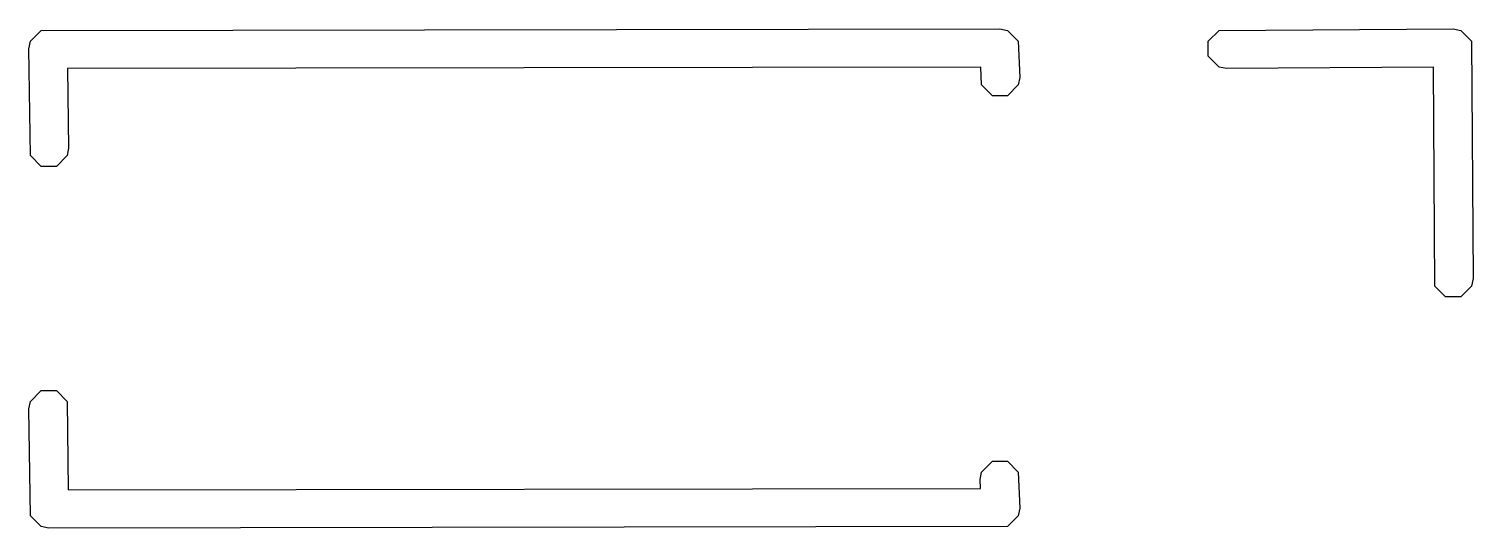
# Model space of a CAD drawing. Extents: x 195 to 321, y -207 to -140.
# Drawn here: x 266.38 to 270.745, y -190.005 to -188.495 of the extents above; entities that cross this region are included whole.
import ezdxf

# ---------------------------------------------------------------- set-up
doc = ezdxf.new("R2010")
doc.units = 0
doc.layers.add('BLACK', color=7, linetype='CONTINUOUS')

msp = doc.modelspace()

# ---------------------------------------------------------------- linework, layer by layer
at = {"layer": 'BLACK', "linetype": 'CONTINUOUS'}
for p, q in [((266.384567, -188.532039), (266.417039, -188.499567)), ((266.417039, -188.499567), (269.315, -188.495)), ((269.315, -188.495), (269.337961, -188.499567)), ((269.337961, -188.499567), (269.370433, -188.532039)), ((269.944567, -188.532039), (269.977039, -188.499567)), ((269.977039, -188.499567), (270.685, -188.495)), ((270.685, -188.495), (270.707961, -188.499567)), ((270.707961, -188.499567), (270.740433, -188.532039)), ((266.38, -188.555), (266.384567, -188.532039)), ((266.384567, -188.878468), (266.38, -188.555)), ((269.370433, -188.532039), (269.375, -188.641724)), ((269.944567, -188.577961), (269.944567, -188.532039)), ((270.740433, -188.532039), (270.745, -189.25)), ((269.257313, -188.61056), (266.496603, -188.61491)), ((269.259567, -188.664685), (269.257313, -188.61056)), ((269.977039, -188.610433), (269.944567, -188.577961)), ((270, -188.615), (269.977039, -188.610433)), ((270.625356, -188.610965), (270, -188.615)), ((270.629567, -189.272961), (270.625356, -188.610965)), ((266.496603, -188.61491), (266.5, -188.855507)), ((269.375, -188.641724), (269.370433, -188.664685)), ((269.292039, -188.697157), (269.259567, -188.664685)), ((269.337961, -188.697157), (269.292039, -188.697157)), ((269.370433, -188.664685), (269.337961, -188.697157)), ((266.5, -188.855507), (266.495433, -188.878468)), ((266.417039, -188.91094), (266.384567, -188.878468)), ((266.462961, -188.91094), (266.417039, -188.91094)), ((266.495433, -188.878468), (266.462961, -188.91094)), ((270.745, -189.25), (270.740433, -189.272961)), ((270.662039, -189.305433), (270.629567, -189.272961)), ((270.707961, -189.305433), (270.662039, -189.305433)), ((270.740433, -189.272961), (270.707961, -189.305433)), ((266.384567, -189.621532), (266.417039, -189.58906)), ((266.417039, -189.58906), (266.462961, -189.58906)), ((266.462961, -189.58906), (266.495433, -189.621532)), ((266.38, -189.644493), (266.384567, -189.621532)), ((266.384567, -189.967961), (266.38, -189.644493)), ((266.495433, -189.621532), (266.499215, -189.889437)), ((269.259567, -189.835315), (269.292039, -189.802843)), ((269.292039, -189.802843), (269.337961, -189.802843)), ((269.337961, -189.802843), (269.370433, -189.835315)), ((269.255, -189.858276), (269.259567, -189.835315)), ((269.256116, -189.885092), (269.255, -189.858276)), ((269.370433, -189.835315), (269.375, -189.945)), ((266.499215, -189.889437), (269.256116, -189.885092)), ((269.375, -189.945), (269.370433, -189.967961)), ((266.417039, -190.000433), (266.384567, -189.967961)), ((266.44, -190.005), (266.417039, -190.000433)), ((269.337961, -190.000433), (266.44, -190.005)), ((269.370433, -189.967961), (269.337961, -190.000433))]:
    msp.add_line(p, q, dxfattribs=at)

doc.saveas('drawing.dxf')
